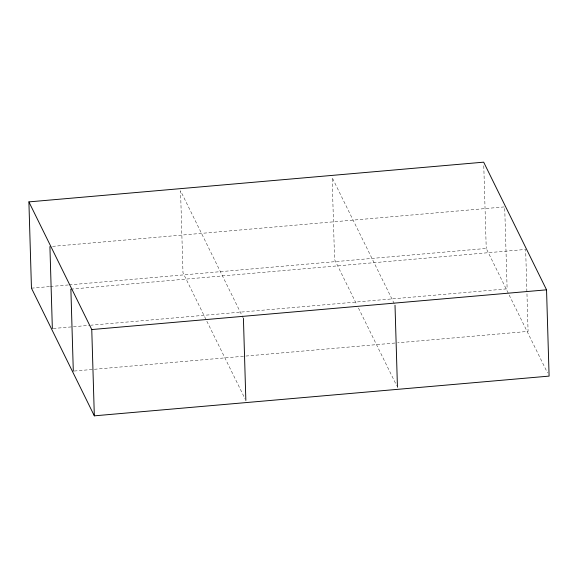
<?xml version="1.0" encoding="UTF-8"?>
<svg xmlns="http://www.w3.org/2000/svg" width="578" height="578" viewBox="0 0 578 578"><rect width="100%" height="100%" fill="white"/><g stroke="black" fill="none" stroke-linecap="round" stroke-linejoin="round"><path stroke-width="0.43" stroke-dasharray="2.89 2.17" d="M52.612 246.365L504.695 206.881L507.123 288.848L90.999 325.19M31.458 288.169L49.433 286.601M50.337 286.522L68.312 284.954M69.208 284.875L486.235 248.446L547.51 372.882M70.877 289.152L525.648 249.436L528.082 331.404L397.758 342.783M53.248 328.492L90.103 325.269M74.208 371.04L244.971 356.127M245.867 356.048L396.862 342.862M394.218 303.609L332.148 177.562L334.575 259.529L356.857 304.779M358.454 308.009L396.653 385.577M243.425 318.471L180.553 190.805L182.988 272.773L245.058 398.82M483.779 165.763L486.235 248.446"/><path stroke-width="0.87" d="M28.9 201.888L483.67 162.165L546.542 289.831L549.1 376.112L94.33 415.835L31.458 288.169L28.9 201.888L91.765 329.554L94.33 415.835M91.765 329.554L546.542 289.831M395.012 305.227L397.447 387.195M243.425 318.471L245.852 400.438M70.877 289.152L73.305 371.119M49.918 246.596L52.352 328.564"/></g></svg>
